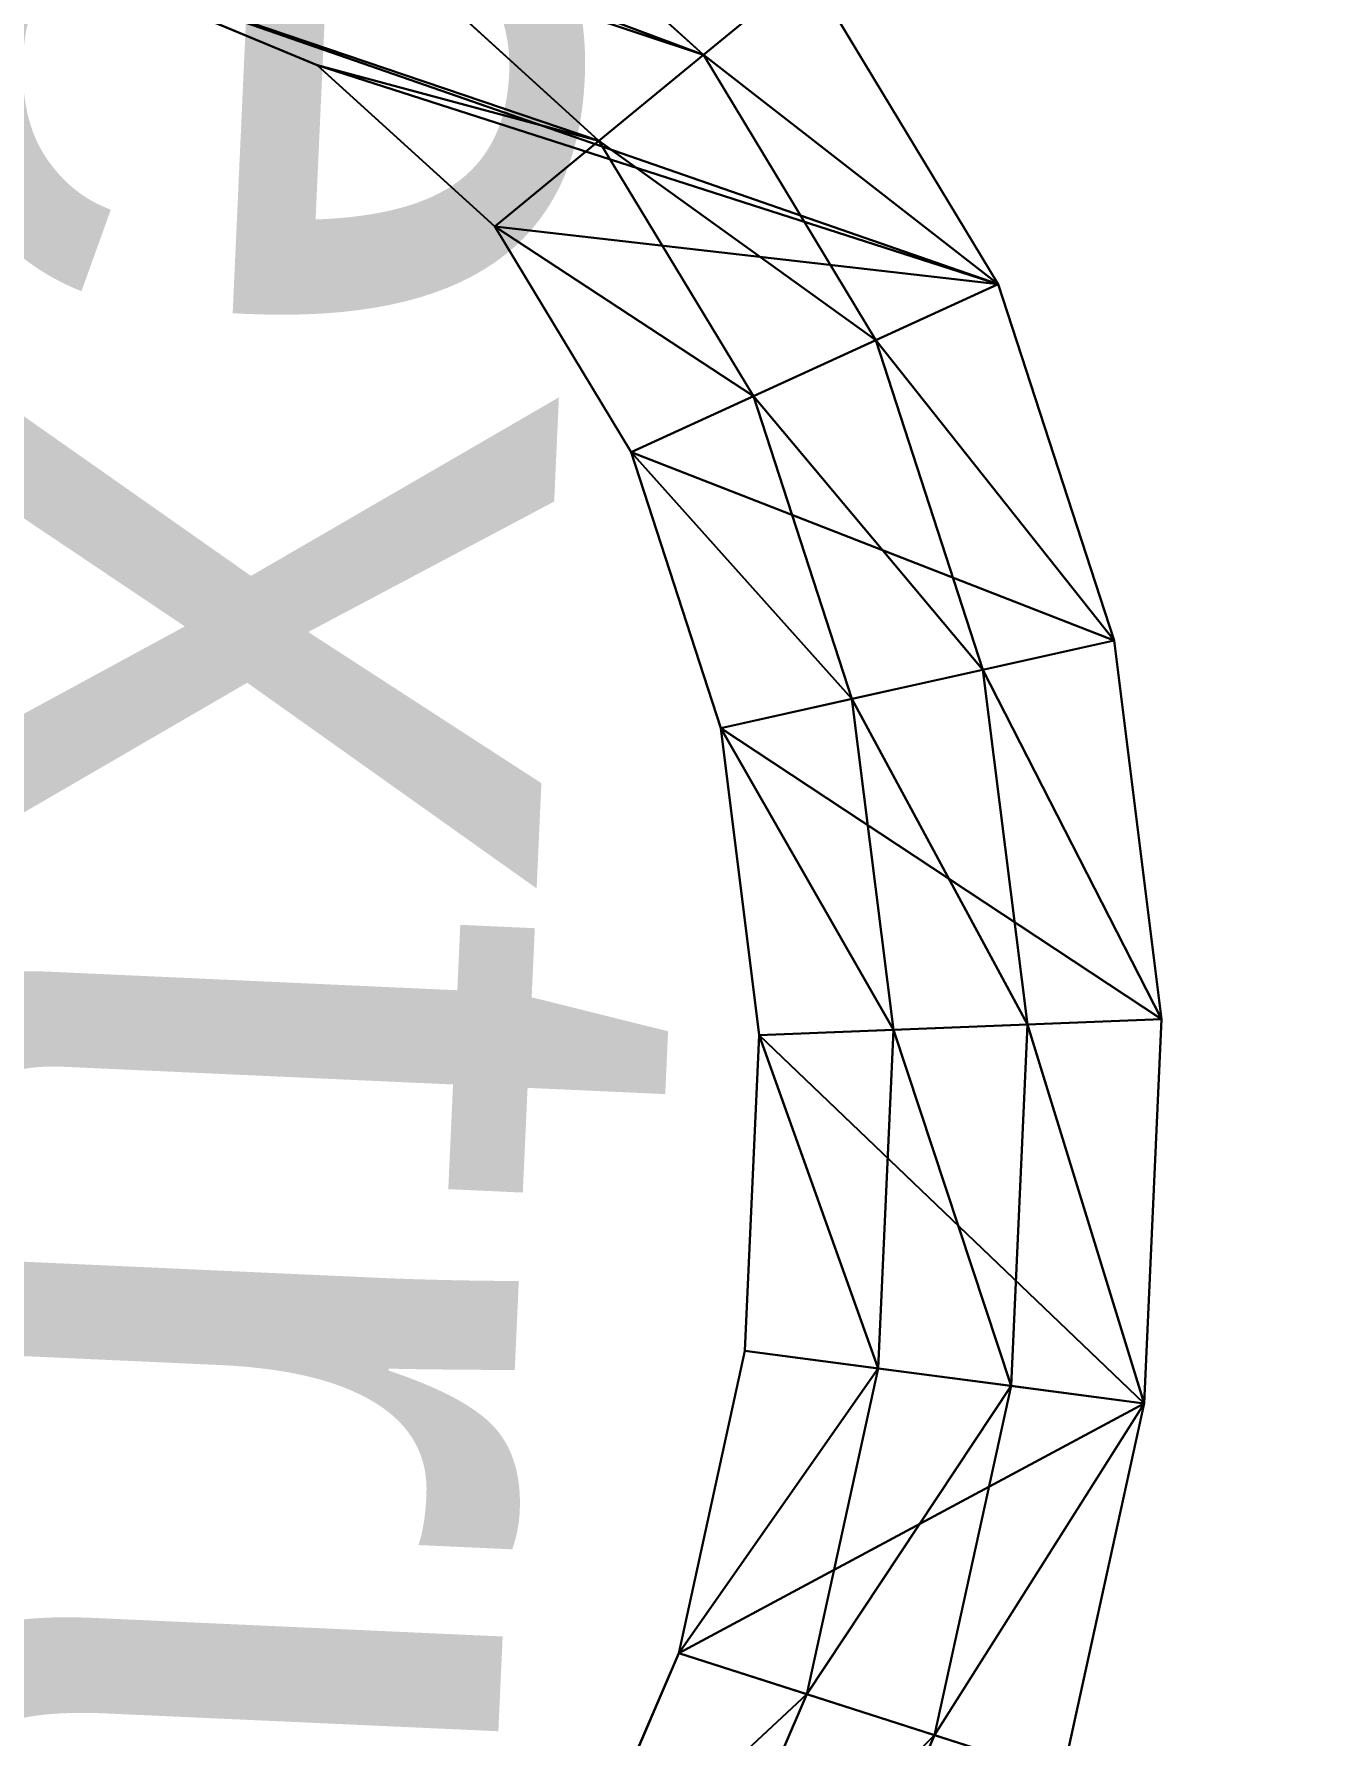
# Model space of a CAD drawing. Extents: x -372 to 678, y -263 to 741.
# Drawn here: x -33.687 to -32.087, y 71.213 to 73.333 of the extents above; entities that cross this region are included whole.
import ezdxf

# ---------------------------------------------------------------- set-up
doc = ezdxf.new("R2010")
doc.units = 0
doc.header["$LTSCALE"] = 0.0254
doc.layers.get('0').update_dxf_attribs({"linetype": 'CONTINUOUS'})
doc.layers.add('LOCATION_SNAPSHOT', color=144, linetype='CONTINUOUS')
doc.layers.add('LOCATION_TERRAIN', color=36, linetype='CONTINUOUS')

# ---------------------------------------------------------------- blocks, each defined once
blk = doc.blocks.new('LOCATION_SNAPSHOT')
at = {"color": 8}
mesh = blk.add_polyface(dxfattribs=at)
corners = [(-369.3084, -262.9446), (369.3059, 262.9472), (-371.8207, 259.3767), (371.8242, -259.3771)]
mesh.append_faces([[corners[k] for k in face] for face in [(0, 1, 2), (1, 0, 3)]], dxfattribs={"vtx0": -1, "color": 8})
blk = doc.blocks.new('LOCATION_TERRAIN')
at = {"color": 8}
mesh = blk.add_polyface(dxfattribs=at)
corners = [(-31.7032, 62.0295, -4.8227), (-31.7631, 74.4658, -5.5131), (-44.3246, 74.4053, -5.7463)]
mesh.append_faces([[corners[k] for k in face] for face in [(0, 1, 2)]], dxfattribs={"color": 8})
mesh = blk.add_polyface(dxfattribs=at)
corners = [(-31.7032, 62.0295, -4.8227), (-44.3246, 74.4053, -5.7463), (-44.2647, 61.969, -5.3052)]
mesh.append_faces([[corners[k] for k in face] for face in [(0, 1, 2)]], dxfattribs={"color": 8})
blk = doc.blocks.new('GROUP_67')
at = {"color": 0}
for p, q in [((1.5104, 1.5534, -0.25), (1.0417, 1.4728, -0.25)), ((1.5104, 1.5534, 0.25), (1.0417, 1.4728, 0.25)), ((1.5104, 1.5534, 0.25), (1.0417, 1.4728, 0.25)), ((1.5104, 1.5534, -0.25), (1.0417, 1.4728, -0.25)), ((1.9896, 1.5534, -0.25), (1.5104, 1.5534, -0.25)), ((1.9896, 1.5534, 0.25), (1.5104, 1.5534, 0.25)), ((1.5104, 1.5534, 0.25), (1.5104, 1.5534, -0.25)), ((1.9896, 1.5534, 0.25), (1.5104, 1.5534, 0.25)), ((1.9896, 1.5534, -0.25), (1.5104, 1.5534, -0.25)), ((1.5104, 1.5534, 0.25), (1.5104, 1.5534, -0.25)), ((2.4583, 1.4728, -0.25), (1.9896, 1.5534, -0.25)), ((2.4583, 1.4728, 0.25), (1.9896, 1.5534, 0.25)), ((1.9896, 1.5534, 0.25), (1.9896, 1.5534, -0.25)), ((2.4583, 1.4728, 0.25), (1.9896, 1.5534, 0.25)), ((2.4583, 1.4728, -0.25), (1.9896, 1.5534, -0.25)), ((1.9896, 1.5534, 0.25), (1.9896, 1.5534, -0.25)), ((1.0417, 1.4728, -0.25), (0.6046, 1.3085, -0.25)), ((1.0417, 1.4728, 0.25), (0.6046, 1.3085, 0.25)), ((1.0417, 1.4728, 0.25), (0.6046, 1.3085, 0.25)), ((1.0417, 1.4728, -0.25), (0.6046, 1.3085, -0.25)), ((1.0417, 1.4728, 0.25), (1.0417, 1.4728, -0.25)), ((1.0417, 1.4728, 0.25), (1.0417, 1.4728, -0.25)), ((1.5246, 1.3867, -0.25), (1.0855, 1.3113, -0.25)), ((1.5246, 1.3867), (1.0855, 1.3113)), ((1.5246, 1.3867, -0.25), (1.0855, 1.3113, -0.25)), ((1.5246, 1.3867), (1.0855, 1.3113)), ((1.9754, 1.3867, -0.25), (1.5246, 1.3867, -0.25)), ((1.9754, 1.3867), (1.5246, 1.3867)), ((1.5246, 1.3867, -0.25), (1.5246, 1.3867)), ((1.9754, 1.3867, -0.25), (1.5246, 1.3867, -0.25)), ((1.9754, 1.3867), (1.5246, 1.3867)), ((1.5246, 1.3867, -0.25), (1.5246, 1.3867)), ((2.4145, 1.3113, -0.25), (1.9754, 1.3867, -0.25)), ((2.4145, 1.3113), (1.9754, 1.3867)), ((1.9754, 1.3867, -0.25), (1.9754, 1.3867)), ((2.4145, 1.3113, -0.25), (1.9754, 1.3867, -0.25)), ((2.4145, 1.3113), (1.9754, 1.3867)), ((1.9754, 1.3867, -0.25), (1.9754, 1.3867)), ((0.6046, 1.3085, -0.25), (0.2233, 1.0535, -0.25)), ((0.6046, 1.3085, 0.25), (0.2233, 1.0535, 0.25)), ((0.6046, 1.3085, 0.25), (0.2233, 1.0535, 0.25)), ((0.6046, 1.3085, -0.25), (0.2233, 1.0535, -0.25)), ((0.6046, 1.3085, 0.25), (0.6046, 1.3085, -0.25)), ((0.6046, 1.3085, 0.25), (0.6046, 1.3085, -0.25)), ((1.0855, 1.3113, -0.25), (0.6812, 1.1593, -0.25)), ((1.0855, 1.3113), (0.6812, 1.1593)), ((1.0855, 1.3113, -0.25), (0.6812, 1.1593, -0.25)), ((1.0855, 1.3113), (0.6812, 1.1593)), ((1.0855, 1.3113, -0.25), (1.0855, 1.3113)), ((1.0855, 1.3113, -0.25), (1.0855, 1.3113)), ((2.8188, 1.1593, -0.25), (2.4145, 1.3113, -0.25)), ((2.8188, 1.1593), (2.4145, 1.3113)), ((2.4145, 1.3113, -0.25), (2.4145, 1.3113)), ((2.8188, 1.1593, -0.25), (2.4145, 1.3113, -0.25)), ((2.8188, 1.1593), (2.4145, 1.3113)), ((2.4145, 1.3113, -0.25), (2.4145, 1.3113)), ((1.5389, 1.2201), (1.1293, 1.1497)), ((1.5389, 1.2201, -0.25), (1.1293, 1.1497, -0.25)), ((1.5389, 1.2201), (1.1293, 1.1497)), ((1.5389, 1.2201, -0.25), (1.1293, 1.1497, -0.25)), ((1.9611, 1.2201), (1.5389, 1.2201)), ((1.9611, 1.2201, -0.25), (1.5389, 1.2201, -0.25)), ((1.5389, 1.2201), (1.5389, 1.2201, -0.25)), ((1.9611, 1.2201), (1.5389, 1.2201)), ((1.9611, 1.2201, -0.25), (1.5389, 1.2201, -0.25)), ((1.5389, 1.2201), (1.5389, 1.2201, -0.25)), ((2.3707, 1.1497), (1.9611, 1.2201)), ((2.3707, 1.1497, -0.25), (1.9611, 1.2201, -0.25)), ((1.9611, 1.2201), (1.9611, 1.2201, -0.25)), ((2.3707, 1.1497), (1.9611, 1.2201)), ((2.3707, 1.1497, -0.25), (1.9611, 1.2201, -0.25)), ((1.9611, 1.2201), (1.9611, 1.2201, -0.25)), ((0.6812, 1.1593, -0.25), (0.336, 0.9284, -0.25)), ((0.6812, 1.1593), (0.336, 0.9284)), ((0.6812, 1.1593, -0.25), (0.336, 0.9284, -0.25)), ((0.6812, 1.1593), (0.336, 0.9284)), ((0.6812, 1.1593, -0.25), (0.6812, 1.1593)), ((0.6812, 1.1593, -0.25), (0.6812, 1.1593)), ((1.1293, 1.1497), (0.7579, 1.01)), ((1.1293, 1.1497, -0.25), (0.7579, 1.01, -0.25)), ((1.1293, 1.1497), (0.7579, 1.01)), ((1.1293, 1.1497, -0.25), (0.7579, 1.01, -0.25)), ((1.1293, 1.1497), (1.1293, 1.1497, -0.25)), ((1.1293, 1.1497), (1.1293, 1.1497, -0.25)), ((2.7421, 1.01), (2.3707, 1.1497)), ((2.7421, 1.01, -0.25), (2.3707, 1.1497, -0.25)), ((2.3707, 1.1497), (2.3707, 1.1497, -0.25)), ((2.7421, 1.01), (2.3707, 1.1497)), ((2.7421, 1.01, -0.25), (2.3707, 1.1497, -0.25)), ((2.3707, 1.1497), (2.3707, 1.1497, -0.25)), ((1.5531, 1.0534, -0.25), (1.1732, 0.9881, -0.25)), ((1.5531, 1.0534, 0.25), (1.1732, 0.9881, 0.25)), ((1.5531, 1.0534, -0.25), (1.1732, 0.9881, -0.25)), ((1.5531, 1.0534, 0.25), (1.1732, 0.9881, 0.25)), ((1.9469, 1.0534, -0.25), (1.5531, 1.0534, -0.25)), ((1.9469, 1.0534, 0.25), (1.5531, 1.0534, 0.25)), ((1.5531, 1.0534, -0.25), (1.5531, 1.0534, 0.25)), ((1.9469, 1.0534, -0.25), (1.5531, 1.0534, -0.25)), ((1.9469, 1.0534, 0.25), (1.5531, 1.0534, 0.25)), ((1.5531, 1.0534, -0.25), (1.5531, 1.0534, 0.25)), ((2.3268, 0.9881, -0.25), (1.9469, 1.0534, -0.25)), ((2.3268, 0.9881, 0.25), (1.9469, 1.0534, 0.25)), ((1.9469, 1.0534, -0.25), (1.9469, 1.0534, 0.25)), ((2.3268, 0.9881, -0.25), (1.9469, 1.0534, -0.25)), ((2.3268, 0.9881, 0.25), (1.9469, 1.0534, 0.25)), ((1.9469, 1.0534, -0.25), (1.9469, 1.0534, 0.25)), ((0.7579, 1.01), (0.4488, 0.8033)), ((0.7579, 1.01, -0.25), (0.4488, 0.8033, -0.25)), ((0.7579, 1.01), (0.4488, 0.8033)), ((0.7579, 1.01, -0.25), (0.4488, 0.8033, -0.25)), ((0.7579, 1.01), (0.7579, 1.01, -0.25)), ((0.7579, 1.01), (0.7579, 1.01, -0.25)), ((1.1732, 0.9881, -0.25), (0.8345, 0.8608, -0.25)), ((1.1732, 0.9881, 0.25), (0.8345, 0.8608, 0.25)), ((1.1732, 0.9881, -0.25), (0.8345, 0.8608, -0.25)), ((1.1732, 0.9881, 0.25), (0.8345, 0.8608, 0.25)), ((1.1732, 0.9881, -0.25), (1.1732, 0.9881, 0.25)), ((1.1732, 0.9881, -0.25), (1.1732, 0.9881, 0.25)), ((2.6655, 0.8608, -0.25), (2.3268, 0.9881, -0.25)), ((2.6655, 0.8608, 0.25), (2.3268, 0.9881, 0.25)), ((2.3268, 0.9881, -0.25), (2.3268, 0.9881, 0.25)), ((2.6655, 0.8608, -0.25), (2.3268, 0.9881, -0.25)), ((2.6655, 0.8608, 0.25), (2.3268, 0.9881, 0.25)), ((2.3268, 0.9881, -0.25), (2.3268, 0.9881, 0.25)), ((0.336, 0.9284, -0.25), (0.077, 0.6163, -0.25)), ((0.336, 0.9284), (0.077, 0.6163)), ((0.336, 0.9284, -0.25), (0.077, 0.6163, -0.25)), ((0.336, 0.9284), (0.077, 0.6163)), ((0.336, 0.9284, -0.25), (0.336, 0.9284)), ((0.336, 0.9284, -0.25), (0.336, 0.9284)), ((0.8345, 0.8608, -0.25), (0.5616, 0.6783, -0.25)), ((0.8345, 0.8608, 0.25), (0.5616, 0.6783, 0.25)), ((0.8345, 0.8608, -0.25), (0.5616, 0.6783, -0.25)), ((0.8345, 0.8608, 0.25), (0.5616, 0.6783, 0.25)), ((0.8345, 0.8608, -0.25), (0.8345, 0.8608, 0.25)), ((0.8345, 0.8608, -0.25), (0.8345, 0.8608, 0.25)), ((0.4488, 0.8033), (0.2238, 0.5321)), ((0.4488, 0.8033, -0.25), (0.2238, 0.5321, -0.25)), ((0.4488, 0.8033), (0.2238, 0.5321)), ((0.4488, 0.8033, -0.25), (0.2238, 0.5321, -0.25)), ((0.4488, 0.8033), (0.4488, 0.8033, -0.25)), ((0.4488, 0.8033), (0.4488, 0.8033, -0.25)), ((0.5616, 0.6783, -0.25), (0.3705, 0.448, -0.25)), ((0.5616, 0.6783, 0.25), (0.3705, 0.448, 0.25)), ((0.5616, 0.6783, -0.25), (0.3705, 0.448, -0.25)), ((0.5616, 0.6783, 0.25), (0.3705, 0.448, 0.25)), ((0.5616, 0.6783, -0.25), (0.5616, 0.6783, 0.25)), ((0.5616, 0.6783, -0.25), (0.5616, 0.6783, 0.25)), ((0.3705, 0.448, -0.25), (0.25, 0.1169, -0.25)), ((0.3705, 0.448, 0.25), (0.25, 0.1169, 0.25)), ((0.3705, 0.448, -0.25), (0.25, 0.1169, -0.25)), ((0.3705, 0.448, 0.25), (0.25, 0.1169, 0.25)), ((0.3705, 0.448, -0.25), (0.3705, 0.448, 0.25)), ((0.3705, 0.448, -0.25), (0.3705, 0.448, 0.25))]:
    blk.add_line(p, q, dxfattribs=at)
mesh = blk.add_polyface(dxfattribs=at)
corners = [(-0.25, 0.205, -0.25), (-0.0833, 0, -0.25), (-0.25, 0, -0.25), (-0.0833, 0.1756, -0.25), (-0.0697, 0.7005, -0.25), (0.077, 0.6163, -0.25), (0.2233, 1.0535, -0.25), (0.336, 0.9284, -0.25), (0.6046, 1.3085, -0.25), (0.6812, 1.1593, -0.25), (1.0417, 1.4728, -0.25), (1.0855, 1.3113, -0.25), (1.5104, 1.5534, -0.25), (1.5246, 1.3867, -0.25), (1.9896, 1.5534, -0.25), (1.9754, 1.3867, -0.25), (2.4145, 1.3113, -0.25), (2.4583, 1.4728, -0.25), (2.8188, 1.1593, -0.25), (2.8954, 1.3085, -0.25), (3.164, 0.9284, -0.25), (3.2767, 1.0535, -0.25), (3.423, 0.6163, -0.25), (3.5697, 0.7005, -0.25), (3.5833, 0.1756, -0.25), (3.75, 0.205, -0.25), (3.5833, 0, -0.25), (3.75, 0, -0.25)]
mesh.append_faces([[corners[k] for k in face] for face in [(0, 1, 2), (26, 25, 27)]], dxfattribs={"vtx0": -1, "color": 0})
mesh.append_faces([[corners[k] for k in face] for face in [(1, 0, 3), (3, 4, 5), (5, 6, 7), (7, 8, 9), (9, 10, 11), (11, 12, 13), (13, 14, 15), (15, 14, 16), (16, 17, 18), (18, 19, 20), (20, 21, 22), (22, 23, 24), (24, 25, 26)]], dxfattribs={"vtx0": -1, "vtx1": -1, "color": 0})
mesh.append_faces([[corners[k] for k in face] for face in [(3, 0, 4), (5, 4, 6), (7, 6, 8), (9, 8, 10), (11, 10, 12), (13, 12, 14), (16, 14, 17), (18, 17, 19), (20, 19, 21), (22, 21, 23), (24, 23, 25)]], dxfattribs={"vtx0": -1, "vtx2": -1, "color": 0})
mesh = blk.add_polyface(dxfattribs=at)
corners = [(3.75, 0, 0.25), (3.25, 0.1169, 0.25), (3.25, 0, 0.25), (3.2767, 1.0535, 0.25), (3.5697, 0.7005, 0.25), (3.75, 0.205, 0.25), (0.25, 0, 0.25), (-0.25, 0.205, 0.25), (-0.25, 0, 0.25), (-0.0697, 0.7005, 0.25), (0.2233, 1.0535, 0.25), (0.25, 0.1169, 0.25), (0.6046, 1.3085, 0.25), (0.3705, 0.448, 0.25), (0.5616, 0.6783, 0.25), (0.8345, 0.8608, 0.25), (1.0417, 1.4728, 0.25), (1.1732, 0.9881, 0.25), (1.5104, 1.5534, 0.25), (1.5531, 1.0534, 0.25), (1.9896, 1.5534, 0.25), (1.9469, 1.0534, 0.25), (2.3268, 0.9881, 0.25), (2.4583, 1.4728, 0.25), (2.6655, 0.8608, 0.25), (2.8954, 1.3085, 0.25), (2.9384, 0.6783, 0.25), (3.1295, 0.448, 0.25)]
mesh.append_faces([[corners[k] for k in face] for face in [(0, 1, 2), (4, 0, 5), (6, 7, 8)]], dxfattribs={"vtx0": -1, "color": 0})
mesh.append_faces([[corners[k] for k in face] for face in [(3, 0, 4), (7, 6, 9), (9, 6, 10), (10, 11, 12), (12, 15, 16), (16, 17, 18), (18, 19, 20), (20, 22, 23), (23, 24, 25), (25, 26, 3)]], dxfattribs={"vtx0": -1, "vtx1": -1, "color": 0})
mesh.append_faces([[corners[k] for k in face] for face in [(1, 0, 3)]], dxfattribs={"vtx0": -1, "vtx1": -1, "vtx2": -1, "color": 0})
mesh.append_faces([[corners[k] for k in face] for face in [(10, 6, 11), (12, 11, 13), (12, 13, 14), (12, 14, 15), (16, 15, 17), (18, 17, 19), (20, 19, 21), (20, 21, 22), (23, 22, 24), (25, 24, 26), (3, 26, 27), (3, 27, 1)]], dxfattribs={"vtx0": -1, "vtx2": -1, "color": 0})
mesh = blk.add_polyface(dxfattribs=at)
corners = [(1.0417, 1.4728, 0.25), (1.5104, 1.5534, -0.25), (1.0417, 1.4728, -0.25), (1.5104, 1.5534, 0.25)]
mesh.append_faces([[corners[k] for k in face] for face in [(0, 1, 2), (1, 0, 3)]], dxfattribs={"vtx0": -1, "color": 0})
mesh = blk.add_polyface(dxfattribs=at)
corners = [(1.5104, 1.5534, 0.25), (1.9896, 1.5534, -0.25), (1.5104, 1.5534, -0.25), (1.9896, 1.5534, 0.25)]
mesh.append_faces([[corners[k] for k in face] for face in [(0, 1, 2), (1, 0, 3)]], dxfattribs={"vtx0": -1, "color": 0})
mesh = blk.add_polyface(dxfattribs=at)
corners = [(1.9896, 1.5534, 0.25), (2.4583, 1.4728, -0.25), (1.9896, 1.5534, -0.25), (2.4583, 1.4728, 0.25)]
mesh.append_faces([[corners[k] for k in face] for face in [(0, 1, 2), (1, 0, 3)]], dxfattribs={"vtx0": -1, "color": 0})
mesh = blk.add_polyface(dxfattribs=at)
corners = [(0.6046, 1.3085, 0.25), (1.0417, 1.4728, -0.25), (0.6046, 1.3085, -0.25), (1.0417, 1.4728, 0.25)]
mesh.append_faces([[corners[k] for k in face] for face in [(0, 1, 2), (1, 0, 3)]], dxfattribs={"vtx0": -1, "color": 0})
mesh = blk.add_polyface(dxfattribs=at)
corners = [(-0.0833, 0.1756), (0.0833, 0), (-0.0833, 0), (0.077, 0.6163), (0.0833, 0.1462), (0.336, 0.9284), (0.2238, 0.5321), (0.4488, 0.8033), (0.6812, 1.1593), (0.7579, 1.01), (1.0855, 1.3113), (1.1293, 1.1497), (1.5246, 1.3867), (1.5389, 1.2201), (1.9754, 1.3867), (1.9611, 1.2201), (2.3707, 1.1497), (2.4145, 1.3113), (2.7421, 1.01), (2.8188, 1.1593), (3.0512, 0.8033), (3.164, 0.9284), (3.2762, 0.5321), (3.423, 0.6163), (3.4167, 0.1462), (3.5833, 0), (3.4167, 0), (3.5833, 0.1756)]
mesh.append_faces([[corners[k] for k in face] for face in [(0, 1, 2), (24, 25, 26), (25, 23, 27)]], dxfattribs={"vtx0": -1, "color": 0})
mesh.append_faces([[corners[k] for k in face] for face in [(1, 3, 4), (4, 5, 6), (6, 5, 7), (7, 8, 9), (9, 10, 11), (11, 12, 13), (13, 14, 15), (15, 14, 16), (16, 17, 18), (18, 19, 20), (20, 21, 22), (22, 23, 24)]], dxfattribs={"vtx0": -1, "vtx1": -1, "color": 0})
mesh.append_faces([[corners[k] for k in face] for face in [(25, 24, 23)]], dxfattribs={"vtx0": -1, "vtx1": -1, "vtx2": -1, "color": 0})
mesh.append_faces([[corners[k] for k in face] for face in [(1, 0, 3), (4, 3, 5), (7, 5, 8), (9, 8, 10), (11, 10, 12), (13, 12, 14), (16, 14, 17), (18, 17, 19), (20, 19, 21), (22, 21, 23)]], dxfattribs={"vtx0": -1, "vtx2": -1, "color": 0})
mesh = blk.add_polyface(dxfattribs=at)
corners = [(1.5246, 1.3867), (1.0855, 1.3113, -0.25), (1.5246, 1.3867, -0.25), (1.0855, 1.3113)]
mesh.append_faces([[corners[k] for k in face] for face in [(0, 1, 2), (1, 0, 3)]], dxfattribs={"vtx0": -1, "color": 0})
mesh = blk.add_polyface(dxfattribs=at)
corners = [(1.9754, 1.3867), (1.5246, 1.3867, -0.25), (1.9754, 1.3867, -0.25), (1.5246, 1.3867)]
mesh.append_faces([[corners[k] for k in face] for face in [(0, 1, 2), (1, 0, 3)]], dxfattribs={"vtx0": -1, "color": 0})
mesh = blk.add_polyface(dxfattribs=at)
corners = [(2.4145, 1.3113, -0.25), (1.9754, 1.3867), (1.9754, 1.3867, -0.25), (2.4145, 1.3113)]
mesh.append_faces([[corners[k] for k in face] for face in [(0, 1, 2), (1, 0, 3)]], dxfattribs={"vtx0": -1, "color": 0})
mesh = blk.add_polyface(dxfattribs=at)
corners = [(0.2233, 1.0535, 0.25), (0.6046, 1.3085, -0.25), (0.2233, 1.0535, -0.25), (0.6046, 1.3085, 0.25)]
mesh.append_faces([[corners[k] for k in face] for face in [(0, 1, 2), (1, 0, 3)]], dxfattribs={"vtx0": -1, "color": 0})
mesh = blk.add_polyface(dxfattribs=at)
corners = [(1.0855, 1.3113), (0.6812, 1.1593, -0.25), (1.0855, 1.3113, -0.25), (0.6812, 1.1593)]
mesh.append_faces([[corners[k] for k in face] for face in [(0, 1, 2), (1, 0, 3)]], dxfattribs={"vtx0": -1, "color": 0})
mesh = blk.add_polyface(dxfattribs=at)
corners = [(2.8188, 1.1593), (2.4145, 1.3113, -0.25), (2.8188, 1.1593, -0.25), (2.4145, 1.3113)]
mesh.append_faces([[corners[k] for k in face] for face in [(0, 1, 2), (1, 0, 3)]], dxfattribs={"vtx0": -1, "color": 0})
mesh = blk.add_polyface(dxfattribs=at)
corners = [(0.0833, 0.1462, -0.25), (0.25, 0, -0.25), (0.0833, 0, -0.25), (0.2238, 0.5321, -0.25), (0.25, 0.1169, -0.25), (0.4488, 0.8033, -0.25), (0.3705, 0.448, -0.25), (0.5616, 0.6783, -0.25), (0.7579, 1.01, -0.25), (0.8345, 0.8608, -0.25), (1.1293, 1.1497, -0.25), (1.1732, 0.9881, -0.25), (1.5389, 1.2201, -0.25), (1.5531, 1.0534, -0.25), (1.9611, 1.2201, -0.25), (1.9469, 1.0534, -0.25), (2.3268, 0.9881, -0.25), (2.3707, 1.1497, -0.25), (2.6655, 0.8608, -0.25), (2.7421, 1.01, -0.25), (2.9384, 0.6783, -0.25), (3.0512, 0.8033, -0.25), (3.1295, 0.448, -0.25), (3.2762, 0.5321, -0.25), (3.25, 0.1169, -0.25), (3.4167, 0, -0.25), (3.25, 0, -0.25), (3.4167, 0.1462, -0.25)]
mesh.append_faces([[corners[k] for k in face] for face in [(0, 1, 2), (24, 25, 26), (25, 23, 27)]], dxfattribs={"vtx0": -1, "color": 0})
mesh.append_faces([[corners[k] for k in face] for face in [(1, 3, 4), (4, 5, 6), (6, 5, 7), (7, 8, 9), (9, 10, 11), (11, 12, 13), (13, 14, 15), (15, 14, 16), (16, 17, 18), (18, 19, 20), (20, 21, 22), (22, 23, 24)]], dxfattribs={"vtx0": -1, "vtx1": -1, "color": 0})
mesh.append_faces([[corners[k] for k in face] for face in [(25, 24, 23)]], dxfattribs={"vtx0": -1, "vtx1": -1, "vtx2": -1, "color": 0})
mesh.append_faces([[corners[k] for k in face] for face in [(1, 0, 3), (4, 3, 5), (7, 5, 8), (9, 8, 10), (11, 10, 12), (13, 12, 14), (16, 14, 17), (18, 17, 19), (20, 19, 21), (22, 21, 23)]], dxfattribs={"vtx0": -1, "vtx2": -1, "color": 0})
mesh = blk.add_polyface(dxfattribs=at)
corners = [(1.1293, 1.1497), (1.5389, 1.2201, -0.25), (1.1293, 1.1497, -0.25), (1.5389, 1.2201)]
mesh.append_faces([[corners[k] for k in face] for face in [(0, 1, 2), (1, 0, 3)]], dxfattribs={"vtx0": -1, "color": 0})
mesh = blk.add_polyface(dxfattribs=at)
corners = [(1.5389, 1.2201), (1.9611, 1.2201, -0.25), (1.5389, 1.2201, -0.25), (1.9611, 1.2201)]
mesh.append_faces([[corners[k] for k in face] for face in [(0, 1, 2), (1, 0, 3)]], dxfattribs={"vtx0": -1, "color": 0})
mesh = blk.add_polyface(dxfattribs=at)
corners = [(1.9611, 1.2201), (2.3707, 1.1497, -0.25), (1.9611, 1.2201, -0.25), (2.3707, 1.1497)]
mesh.append_faces([[corners[k] for k in face] for face in [(0, 1, 2), (1, 0, 3)]], dxfattribs={"vtx0": -1, "color": 0})
mesh = blk.add_polyface(dxfattribs=at)
corners = [(0.6812, 1.1593), (0.336, 0.9284, -0.25), (0.6812, 1.1593, -0.25), (0.336, 0.9284)]
mesh.append_faces([[corners[k] for k in face] for face in [(0, 1, 2), (1, 0, 3)]], dxfattribs={"vtx0": -1, "color": 0})
mesh = blk.add_polyface(dxfattribs=at)
corners = [(0.7579, 1.01), (1.1293, 1.1497, -0.25), (0.7579, 1.01, -0.25), (1.1293, 1.1497)]
mesh.append_faces([[corners[k] for k in face] for face in [(0, 1, 2), (1, 0, 3)]], dxfattribs={"vtx0": -1, "color": 0})
mesh = blk.add_polyface(dxfattribs=at)
corners = [(2.3707, 1.1497, -0.25), (2.7421, 1.01), (2.7421, 1.01, -0.25), (2.3707, 1.1497)]
mesh.append_faces([[corners[k] for k in face] for face in [(0, 1, 2), (1, 0, 3)]], dxfattribs={"vtx0": -1, "color": 0})
mesh = blk.add_polyface(dxfattribs=at)
corners = [(1.5531, 1.0534, 0.25), (1.1732, 0.9881, -0.25), (1.5531, 1.0534, -0.25), (1.1732, 0.9881, 0.25)]
mesh.append_faces([[corners[k] for k in face] for face in [(0, 1, 2), (1, 0, 3)]], dxfattribs={"vtx0": -1, "color": 0})
mesh = blk.add_polyface(dxfattribs=at)
corners = [(1.9469, 1.0534, 0.25), (1.5531, 1.0534, -0.25), (1.9469, 1.0534, -0.25), (1.5531, 1.0534, 0.25)]
mesh.append_faces([[corners[k] for k in face] for face in [(0, 1, 2), (1, 0, 3)]], dxfattribs={"vtx0": -1, "color": 0})
mesh = blk.add_polyface(dxfattribs=at)
corners = [(2.3268, 0.9881, -0.25), (1.9469, 1.0534, 0.25), (1.9469, 1.0534, -0.25), (2.3268, 0.9881, 0.25)]
mesh.append_faces([[corners[k] for k in face] for face in [(0, 1, 2), (1, 0, 3)]], dxfattribs={"vtx0": -1, "color": 0})
mesh = blk.add_polyface(dxfattribs=at)
corners = [(0.4488, 0.8033), (0.7579, 1.01, -0.25), (0.4488, 0.8033, -0.25), (0.7579, 1.01)]
mesh.append_faces([[corners[k] for k in face] for face in [(0, 1, 2), (1, 0, 3)]], dxfattribs={"vtx0": -1, "color": 0})
mesh = blk.add_polyface(dxfattribs=at)
corners = [(1.1732, 0.9881, 0.25), (0.8345, 0.8608, -0.25), (1.1732, 0.9881, -0.25), (0.8345, 0.8608, 0.25)]
mesh.append_faces([[corners[k] for k in face] for face in [(0, 1, 2), (1, 0, 3)]], dxfattribs={"vtx0": -1, "color": 0})
mesh = blk.add_polyface(dxfattribs=at)
corners = [(2.6655, 0.8608, 0.25), (2.3268, 0.9881, -0.25), (2.6655, 0.8608, -0.25), (2.3268, 0.9881, 0.25)]
mesh.append_faces([[corners[k] for k in face] for face in [(0, 1, 2), (1, 0, 3)]], dxfattribs={"vtx0": -1, "color": 0})
mesh = blk.add_polyface(dxfattribs=at)
corners = [(0.336, 0.9284, -0.25), (0.077, 0.6163), (0.077, 0.6163, -0.25), (0.336, 0.9284)]
mesh.append_faces([[corners[k] for k in face] for face in [(0, 1, 2), (1, 0, 3)]], dxfattribs={"vtx0": -1, "color": 0})
mesh = blk.add_polyface(dxfattribs=at)
corners = [(0.8345, 0.8608, 0.25), (0.5616, 0.6783, -0.25), (0.8345, 0.8608, -0.25), (0.5616, 0.6783, 0.25)]
mesh.append_faces([[corners[k] for k in face] for face in [(0, 1, 2), (1, 0, 3)]], dxfattribs={"vtx0": -1, "color": 0})
mesh = blk.add_polyface(dxfattribs=at)
corners = [(0.4488, 0.8033), (0.2238, 0.5321, -0.25), (0.2238, 0.5321), (0.4488, 0.8033, -0.25)]
mesh.append_faces([[corners[k] for k in face] for face in [(0, 1, 2), (1, 0, 3)]], dxfattribs={"vtx0": -1, "color": 0})
mesh = blk.add_polyface(dxfattribs=at)
corners = [(0.5616, 0.6783, -0.25), (0.3705, 0.448, 0.25), (0.3705, 0.448, -0.25), (0.5616, 0.6783, 0.25)]
mesh.append_faces([[corners[k] for k in face] for face in [(0, 1, 2), (1, 0, 3)]], dxfattribs={"vtx0": -1, "color": 0})
mesh = blk.add_polyface(dxfattribs=at)
corners = [(0.3705, 0.448, -0.25), (0.25, 0.1169, 0.25), (0.25, 0.1169, -0.25), (0.3705, 0.448, 0.25)]
mesh.append_faces([[corners[k] for k in face] for face in [(0, 1, 2), (1, 0, 3)]], dxfattribs={"vtx0": -1, "color": 0})
blk = doc.blocks.new('GROUP72_3')
at = {"color": 9}
blk.add_blockref('GROUP_67', (0, 0), dxfattribs=at)
blk = doc.blocks.new('GROUP71_3')
at = {"color": 0}
ref = blk.add_blockref('GROUP72_3', (0, 0), dxfattribs=at)
ref.add_attrib('Skp_GroupInstanceName', 'extrusions', (0, 0), dxfattribs={"height": 1})

msp = doc.modelspace()

# ---------------------------------------------------------------- block references
at = {"color": 0, "rotation": 267.3999999999999}
msp.add_blockref('GROUP71_3', (-33.7648, 73.6852, 2.6124), dxfattribs=at)
at = {"layer": 'LOCATION_SNAPSHOT', "color": 0}
msp.add_blockref('LOCATION_SNAPSHOT', (0, 0), dxfattribs=at)
at = {"layer": 'LOCATION_TERRAIN', "color": 0}
msp.add_blockref('LOCATION_TERRAIN', (0, 0), dxfattribs=at)

doc.saveas('drawing.dxf')
